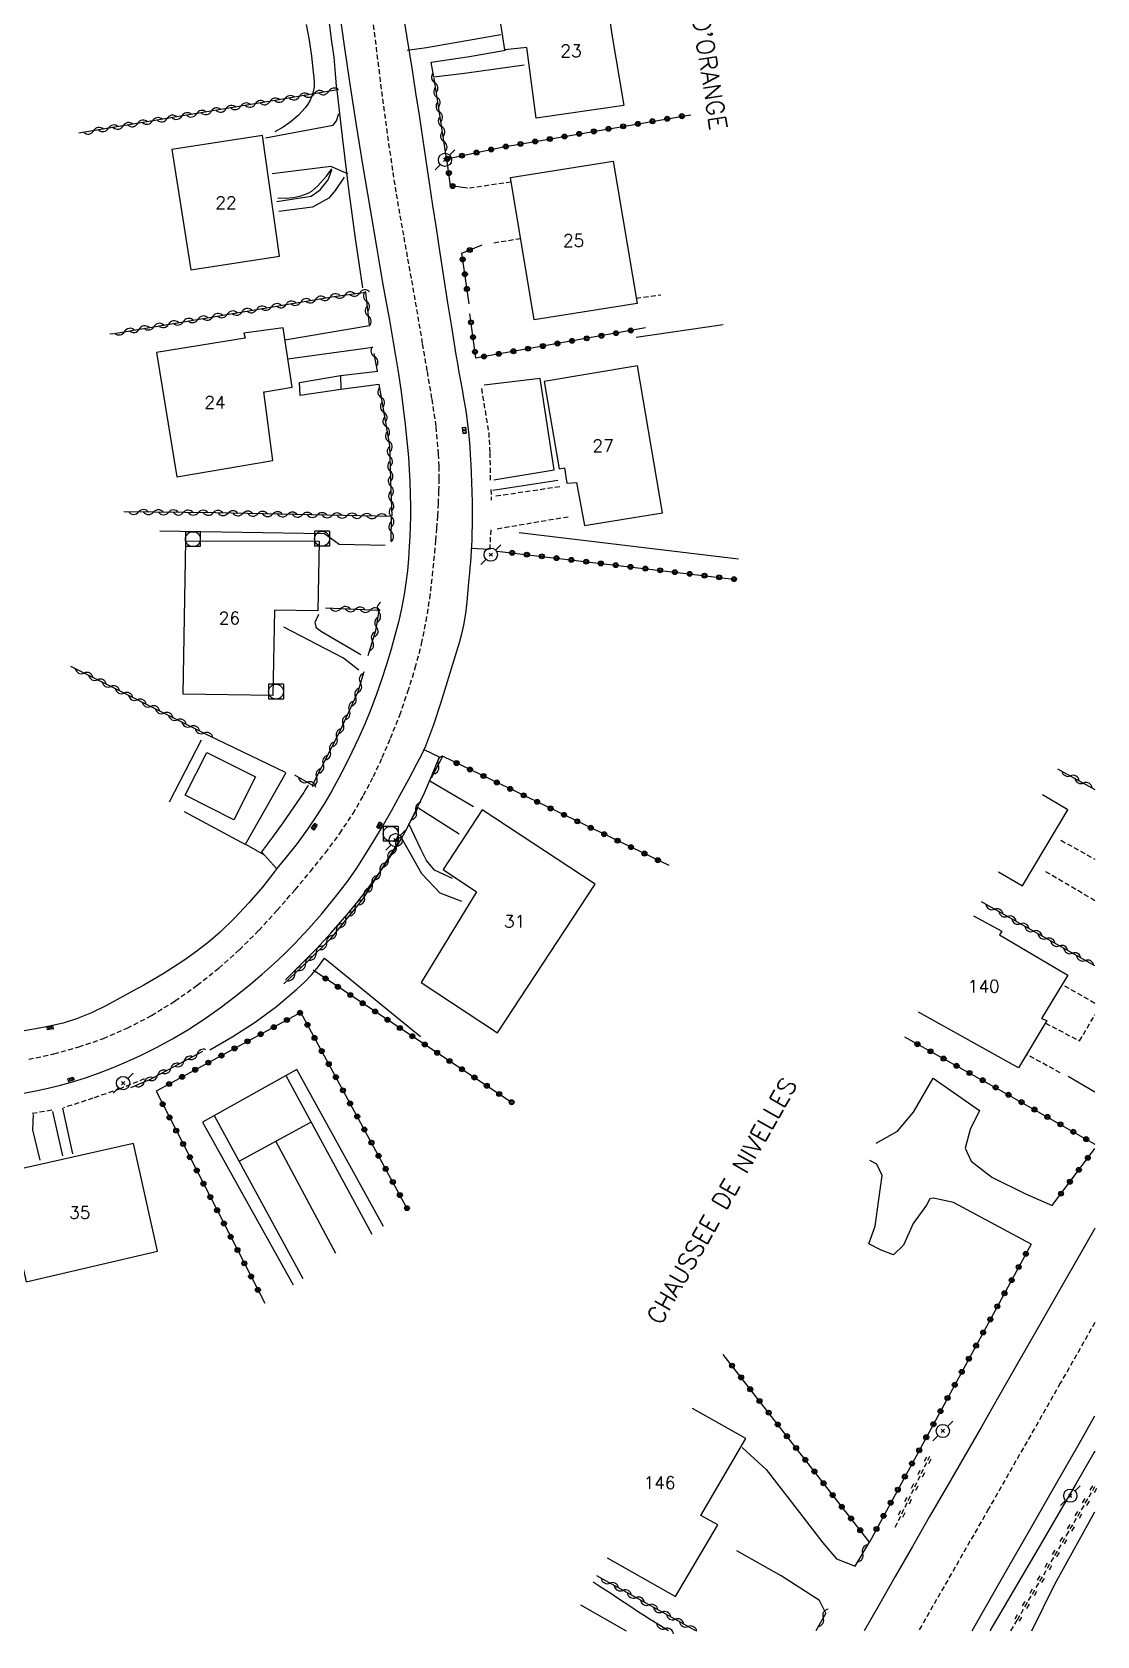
# Model space of a CAD drawing. Header units: millimetres. Extents: x 150997 to 152001, y 151999 to 153001.
# Drawn here: x 151893 to 152000.2, y 151999.5 to 152160.9 of the extents above; entities that cross this region are included whole.
import ezdxf
from ezdxf.enums import TextEntityAlignment as Align

# ---------------------------------------------------------------- set-up
doc = ezdxf.new("R2010")
doc.units = ezdxf.units.MM
doc.linetypes.add('DASHED', pattern=[0.75, 0.5, -0.25])
doc.layers.get('0').update_dxf_attribs({"linetype": 'CONTINUOUS'})
for name, color, linetype in [('W0001', 6, 'DASHED'), ('W0008', 7, 'CONTINUOUS'), ('W0014', 7, 'CONTINUOUS'), ('W0017', 7, 'CONTINUOUS'), ('W0101', 7, 'CONTINUOUS'), ('W0104', 1, 'CONTINUOUS'), ('W0105', 7, 'CONTINUOUS'), ('W0112', 1, 'DASHED'), ('W0211', 2, 'CONTINUOUS'), ('W0220', 5, 'DASHED'), ('W0300', 7, 'CONTINUOUS'), ('W0310', 3, 'CONTINUOUS'), ('W0323', 7, 'CONTINUOUS'), ('W0333', 7, 'CONTINUOUS'), ('W0401', 7, 'CONTINUOUS'), ('W0420', 7, 'CONTINUOUS'), ('W0473', 7, 'CONTINUOUS'), ('W0989', 7, 'CONTINUOUS'), ('W0991', 7, 'CONTINUOUS')]:
    doc.layers.add(name, color=color, linetype=linetype)
doc.styles.get("Standard").update_dxf_attribs({"font": 'romans.shx', "width": 0.85})

# ---------------------------------------------------------------- blocks, each defined once
blk = doc.blocks.new('T473')
for p, q in [((-0.166667, 0.166667), (0.166667, -0.166667)), ((-0.166667, -0.166667), (0.166667, 0.166667)), ((0.500001, 0.500001), (1.000002, 1.000002)), ((-1.000002, -1.000002), (-0.500001, -0.500001))]:
    blk.add_line(p, q)
blk.add_ellipse((0, 0), major_axis=(0.471405, 0.471405), ratio=1, start_param=5.4977871438, end_param=11.780972451)
blk = doc.blocks.new('T401')
for p, q in [((-0.3, 0.3), (0, 0.3)), ((-0.3, -0.25), (-0.3, 0.3)), ((-0.3, 0.15), (0, 0.15)), ((-0.3, 0), (0, 0)), ((0, 0.3), (0, -0.25)), ((-0.3, -0.15), (0, -0.15)), ((-0.3, -0.25), (-0.3, -0.3)), ((-0.3, -0.3), (0, -0.3)), ((0, -0.3), (0, -0.25))]:
    blk.add_line(p, q)
blk = doc.blocks.new('T420')
for p, q in [((0.75, 0.75), (-0.75, 0.75)), ((-0.75, 0.75), (-0.75, -0.75)), ((0.75, 0.75), (0.75, -0.75)), ((0.75, -0.75), (-0.75, -0.75))]:
    blk.add_line(p, q)
blk.add_ellipse((0, 0), major_axis=(-0.53, 0.53), ratio=1, start_param=3.926991, end_param=10.210176)
blk = doc.blocks.new('t310o')
at = {"color": 0, "linetype": 'Continuous'}
for centre, start, end in [((-0.5, 0.38), 216.8699, 323.1304), ((0.5, -0.37), 36.8699, 143.1303)]:
    blk.add_arc(centre, 0.625, start, end, dxfattribs=at)
blk = doc.blocks.new('t323o')
at = {"color": 0, "linetype": 'Continuous'}
for radius in [0.25, 0.15]:
    blk.add_circle((0, 0), radius, dxfattribs=at)
blk = doc.blocks.new('t220o')
at = {"color": 0, "linetype": 'Continuous'}
for p, q in [((-0.25, 0.25), (0.25, 0.25)), ((-0.25, -0.25), (0.25, -0.25))]:
    blk.add_line(p, q, dxfattribs=at)

msp = doc.modelspace()

# ---------------------------------------------------------------- linework, layer by layer
at = {"layer": 'W0001'}
for points in [[(151892.63, 152057.5), (151895.17, 152058.05), (151897.69, 152058.75), (151900.15, 152059.6), (151902.55, 152060.63), (151905, 152061.91), (151907.36, 152063.37), (151909.61, 152064.97), (151911.78, 152066.68), (151913.85, 152068.51), (151915.79, 152070.47), (151917.65, 152072.5), (151919.46, 152074.57), (151921.01, 152076.41), (151922.52, 152078.29), (151923.96, 152080.23), (151925.29, 152082.24), (151926.36, 152084.07), (151927.34, 152085.95), (151928.24, 152087.87), (151929.07, 152089.81), (151929.99, 152092.14), (151930.82, 152094.5), (151931.56, 152096.89), (151932.2, 152099.31), (151932.66, 152101.58), (151933.02, 152103.87), (151933.29, 152106.17), (151933.52, 152108.48), (151933.63, 152109.71), (151933.73, 152110.95), (151933.82, 152112.19), (151933.89, 152113.43), (151933.94, 152114.67), (151933.96, 152115.91), (151933.95, 152117.16), (151933.9, 152118.4), (151933.66, 152121.21), (151933.24, 152124), (151932.76, 152126.78), (151932.29, 152129.55), (151931.93, 152131.73), (151931.56, 152133.91), (151931.17, 152136.08), (151930.78, 152138.25), (151930.39, 152140.42), (151930.01, 152142.6), (151929.64, 152144.77), (151929.3, 152146.95), (151928.86, 152149.93), (151928.45, 152152.9), (151928.07, 152155.88), (151927.7, 152158.86), (151927.33, 152161.83)], [(152000, 152031.02), (151996.51, 152024.9), (151989.28, 152012.25), (151982.25, 152000)]]:
    msp.add_lwpolyline(points, dxfattribs=at)
at = {"layer": 'W0008'}
for points in [[(151917.44, 152076.48), (151916.16, 152074.83), (151914.81, 152073.24), (151913.39, 152071.72), (151911.88, 152070.27), (151910.75, 152069.3), (151909.57, 152068.39), (151908.35, 152067.52), (151907.11, 152066.69), (151906.16, 152066.09), (151905.19, 152065.52), (151904.21, 152064.97), (151903.22, 152064.43), (151901.81, 152063.66), (151900.39, 152062.89), (151898.95, 152062.18), (151897.45, 152061.57), (151896.11, 152061.15), (151894.74, 152060.84), (151893.36, 152060.58), (151891.98, 152060.33)], [(152000, 152040.51), (151999.89, 152040.32), (151995.1, 152031.93), (151990.29, 152023.54), (151988.56, 152020.52), (151986.83, 152017.51), (151985.09, 152014.49), (151983.35, 152011.48), (151981.62, 152008.47), (151979.89, 152005.46), (151978.16, 152002.44), (151976.77, 152000)], [(151987.64, 152000), (151988.65, 152001.77), (151991.09, 152006.05), (151993.53, 152010.33), (151995.98, 152014.61), (151998.43, 152018.88), (152000, 152021.61)]]:
    msp.add_lwpolyline(points, dxfattribs=at)
at = {"layer": 'W0014'}
for points in [[(151926.26, 152135.13), (151925.55, 152140.1), (151924.88, 152145.07), (151924.26, 152150.05), (151923.68, 152155.03), (151923.64, 152155.44), (151923.6, 152155.86), (151923.57, 152156.27), (151923.54, 152156.69), (151923.5, 152157.1), (151923.47, 152157.51), (151923.43, 152157.93), (151923.38, 152158.34), (151923.17, 152159.93), (151922.95, 152161.51), (151922.71, 152163.1), (151922.46, 152164.68), (151922.21, 152166.26), (151921.95, 152167.84), (151921.7, 152169.42), (151921.46, 152171)], [(151892.12, 152054.1), (151893.36, 152054.33), (151894.6, 152054.59), (151895.82, 152054.9), (151897.03, 152055.24), (151898.35, 152055.65), (151899.66, 152056.11), (151900.96, 152056.6), (151902.23, 152057.14), (151903.88, 152057.89), (151905.51, 152058.7), (151907.1, 152059.56), (151908.66, 152060.48), (151910.31, 152061.55), (151911.91, 152062.69), (151913.47, 152063.87), (151915, 152065.1), (151916.15, 152066.06), (151917.27, 152067.06), (151918.37, 152068.09), (151919.43, 152069.15), (151920.8, 152070.62), (151922.12, 152072.12), (151923.4, 152073.67), (151924.62, 152075.26), (151925.59, 152076.64), (151926.51, 152078.06), (151927.38, 152079.5), (151928.25, 152080.94), (151929.16, 152082.51), (151930.05, 152084.1), (151930.91, 152085.69), (151931.76, 152087.3), (151931.99, 152087.73), (151932.21, 152088.17), (151932.43, 152088.61), (151932.62, 152089.06), (151933.43, 152091.19), (151934.14, 152093.35), (151934.81, 152095.53), (151935.46, 152097.7), (151935.73, 152098.57), (151936, 152099.44), (151936.25, 152100.31), (151936.45, 152101.19), (151936.65, 152102.36), (151936.79, 152103.53), (151936.89, 152104.71), (151937, 152105.88), (151937.05, 152106.43), (151937.09, 152106.98), (151937.14, 152107.53), (151937.18, 152108.08), (151937.21, 152108.64), (151937.24, 152109.19), (151937.27, 152109.74), (151937.29, 152110.29), (151937.31, 152111.37), (151937.32, 152112.45), (151937.31, 152113.53), (151937.29, 152114.61), (151937.26, 152115.54), (151937.22, 152116.47), (151937.17, 152117.4), (151937.12, 152118.33), (151937.07, 152119.1), (151937.01, 152119.87), (151936.94, 152120.64), (151936.86, 152121.4), (151936.74, 152122.28), (151936.6, 152123.15), (151936.46, 152124.03), (151936.3, 152124.9), (151936.15, 152125.77), (151935.99, 152126.64), (151935.83, 152127.51), (151935.69, 152128.39), (151935.27, 152131), (151934.85, 152133.62), (151934.44, 152136.24), (151934.04, 152138.86), (151933.69, 152141.13), (151933.34, 152143.41), (151933, 152145.68), (151932.66, 152147.95), (151932.32, 152150.22), (151931.98, 152152.49), (151931.63, 152154.76), (151931.27, 152157.03), (151930.7, 152160.52), (151930.12, 152164.02)], [(151923.85, 152163.31), (151924.39, 152159.47), (151924.96, 152155.64), (151925.61, 152151.49), (151926.28, 152147.34), (151926.97, 152143.2), (151927.67, 152139.06), (151927.98, 152137.26), (151928.3, 152135.47), (151928.62, 152133.67), (151928.95, 152131.87), (151929.27, 152130.08), (151929.58, 152128.28), (151929.87, 152126.47), (151930.13, 152124.67), (151930.35, 152123.03), (151930.55, 152121.39), (151930.71, 152119.75), (151930.86, 152118.1), (151930.94, 152116.86), (151931, 152115.62), (151931.05, 152114.38), (151931.07, 152113.14), (151931.06, 152112.13), (151931.05, 152111.11), (151931.01, 152110.1), (151930.95, 152109.09), (151930.86, 152107.88), (151930.76, 152106.67), (151930.62, 152105.46), (151930.44, 152104.26), (151930.17, 152102.88), (151929.86, 152101.5), (151929.5, 152100.13), (151929.12, 152098.77), (151928.66, 152097.22), (151928.16, 152095.68), (151927.63, 152094.15), (151927.06, 152092.64), (151926.47, 152091.21), (151925.84, 152089.8), (151925.18, 152088.4), (151924.49, 152087.02), (151923.83, 152085.77), (151923.16, 152084.52), (151922.44, 152083.3), (151921.69, 152082.1), (151920.7, 152080.65), (151919.66, 152079.23), (151918.57, 152077.85), (151917.44, 152076.51)], [(151937.23, 152108.94), (151938.95, 152108.83)], [(151918.49, 152065.51), (151920.05, 152067.03), (151921.57, 152068.6), (151923.05, 152070.21), (151924.5, 152071.85), (151925.53, 152073.09), (151926.53, 152074.35), (151927.5, 152075.64), (151928.43, 152076.95), (151929.04, 152077.88), (151929.63, 152078.83), (151930.2, 152079.79), (151930.73, 152080.77), (151931.63, 152082.53), (151932.47, 152084.31), (151933.27, 152086.12), (151934.01, 152087.95)], [(151934.01, 152087.92), (151932.45, 152088.65)], [(151916.11, 152078.38), (151917.2, 152079.84), (151918.26, 152081.31), (151919.31, 152082.8), (151920.32, 152084.31), (151920.45, 152084.51), (151920.57, 152084.71), (151920.69, 152084.91), (151920.81, 152085.11)], [(151917.59, 152076.7), (151916.08, 152078.38)]]:
    msp.add_lwpolyline(points, dxfattribs=at)
at = {"layer": 'W0017'}
for points in [[(151940.17, 152160.58), (151932.7, 152159.28), (151930.74, 152159.02)], [(151916.47, 152150.23), (151923.29, 152151.5), (151923.63, 152151.92), (151923.85, 152152.68)], [(151924.77, 152146.59), (151923.05, 152147.33), (151917.16, 152146.61)], [(151917.63, 152143.83), (151921.07, 152144.37), (151921.99, 152145), (151922.8, 152145.99), (151923.17, 152147.01)], [(151924.39, 152146.25), (151923.48, 152144.93), (151922.85, 152144.15), (151921.21, 152143.24), (151917.82, 152142.81)], [(151918.43, 152129.91), (151926.96, 152131.33)], [(151927.27, 152129.12), (151918.74, 152127.95)], [(151924.02, 152126.32), (151927.78, 152126.76)], [(151927.88, 152125.42), (151924.06, 152124.89)], [(151945.53, 152116.82), (151944.13, 152126.01), (151938.48, 152125.35)], [(151939.46, 152115.82), (151945.53, 152116.82)], [(151945.92, 152115.75), (151939.36, 152114.74)], [(151928.51, 152109.19), (151923.91, 152109.32), (151922.4, 152110.37), (151905.84, 152110.63)], [(151925.88, 152096.65), (151924.33, 152097.88), (151918.31, 152100.99)], [(151921.82, 152102.25), (151921.44, 152101.45), (151921.57, 152100.95), (151922.12, 152100.56), (151926.08, 152098.23)], [(151937.41, 152082.92), (151933.04, 152085.49)], [(151935.98, 152080.14), (151931.9, 152082.75)], [(151936.24, 152073.39), (151934.05, 152074.21), (151932.22, 152076.16), (151930.73, 152078.79), (151930.16, 152079.79)], [(151935.29, 152075.71), (151933.48, 152076.54), (151932.69, 152077.51), (151932.11, 152078.63), (151930.9, 152081.21)], [(151916.38, 152078.05), (151914.56, 152079.07)], [(151977.98, 152049.05), (151980.13, 152050.27), (151981.74, 152052.18), (151983.7, 152055.59), (151988.38, 152052.36)], [(152000, 152054.2), (151997.29, 152055.76)], [(151895.04, 152052.26), (151896.03, 152047.78)], [(151897.08, 152047.98), (151896.06, 152052.59)], [(151988.38, 152052.36), (151987.42, 152050.43), (151986.92, 152048.55), (151987.53, 152047.26), (151989.61, 152045.64), (151992.94, 152043.99), (151995.69, 152042.78)], [(151893.07, 152051.93), (151893.01, 152050.41), (151893.75, 152047.36)], [(151977.23, 152038.92), (151977.87, 152040.72), (151978.25, 152043.41), (151978.58, 152045.8), (151978.05, 152046.94), (151977.34, 152047.32)], [(151993.57, 152038.89), (151985.77, 152043.09), (151983.75, 152043.54), (151983.38, 152043.45), (151983.03, 152042.81), (151981.7, 152040.98), (151980.71, 152038.8), (151979.71, 152037.83), (151978.47, 152038.31), (151977.23, 152038.92)], [(151964.49, 152018.43), (151966.89, 152016.22), (151970.24, 152011.91), (151972.6, 152008.83), (151973.98, 152007.25), (151975.84, 152006.49)], [(151972.9, 152001.76), (151972.26, 152003.04), (151968.39, 152005.52), (151963.93, 152008.05)]]:
    msp.add_lwpolyline(points, dxfattribs=at)
at = {"layer": 'W0101'}
for points in [[(151952.57, 152153.47), (151943.73, 152152.2), (151942.8, 152159.32), (151940.57, 152159.09), (151939.76, 152164.33), (151950.62, 152165.77), (151951.35, 152160.61)], [(151917.88, 152138.33), (151916.17, 152150.45), (151907.03, 152149.06), (151908.95, 152136.95)], [(151953.89, 152133.54), (151943.52, 152131.92), (151941.14, 152146.23), (151951.48, 152147.87)], [(151917.22, 152117.74), (151916.32, 152124.68), (151916.4, 152124.68), (151919.17, 152125.12), (151918.25, 152131.11), (151914.3, 152130.58), (151914.42, 152130.07), (151905.5, 152128.64), (151907.54, 152116.1)], [(151956.45, 152112.5), (151953.95, 152127.27), (151944.52, 152125.69), (151946.03, 152116.91), (151946.59, 152117.01), (151946.83, 152115.47), (151947.8, 152115.53), (151948.59, 152111.21)], [(151921.89, 152109.63), (151921.75, 152102.63), (151917.37, 152102.71), (151917.2, 152094.12), (151908.2, 152094.23), (151908.45, 152109.68)], [(151938.3, 152082.62), (151934.37, 152076.61), (151937.73, 152074.36), (151932.15, 152065.22), (151939.85, 152060.15), (151949.67, 152075.13)], [(151903.18, 152049.03), (151889.91, 152046.06), (151892.36, 152035.12), (151905.6, 152038.21)]]:
    msp.add_lwpolyline(points, close=True, dxfattribs=at)
for points in [[(151990.3, 152076.36), (151992.71, 152074.97), (151997.27, 152082.6), (151994.73, 152084.12)], [(151987.78, 152071.95), (151990.61, 152070.4), (151990.37, 152070.03), (151997.26, 152065.97), (151994.62, 152061.59), (151995.16, 152061.4), (151992.3, 152056.64), (151982.24, 152062.26)], [(151964.83, 152019.34), (151959.46, 152022.35)], [(151950.88, 152007.33), (151957.77, 152003.45), (151962.03, 152010.64), (151960.3, 152011.58), (151964.83, 152019.34)], [(151948.18, 152002.6), (151952.8, 152000)]]:
    msp.add_lwpolyline(points, dxfattribs=at)
at = {"layer": 'W0104'}
msp.add_lwpolyline([(151915.46, 152085.91), (151913.28, 152081.6), (151908.39, 152084.08), (151910.57, 152088.38)], close=True, dxfattribs=at)
at = {"layer": 'W0105'}
msp.add_lwpolyline([(151942.53, 152157.53), (151936.51, 152156.71), (151933.44, 152156.32), (151933.17, 152157.85), (151937.02, 152158.4), (151940.64, 152159.03)], dxfattribs=at)
msp.add_lwpolyline([(151924.02, 152126.32), (151924.06, 152124.89), (151919.95, 152124.3), (151919.91, 152125.62)], close=True, dxfattribs=at)
at = {"layer": 'W0112'}
for points in [[(151941.21, 152145.78), (151936.83, 152145.13)], [(151939.48, 152139.66), (151942.15, 152140.11)], [(151953.79, 152134.09), (151956.27, 152134.43)], [(151938.21, 152124.99), (151938.95, 152120.58), (151939.07, 152118.53), (151939.1, 152115.78)], [(151939.18, 152114.84), (151939.19, 152113.76)], [(151939.68, 152114.19), (151946.29, 152115.17)], [(151946.96, 152112.07), (151939.71, 152110.84)], [(151939.15, 152110.79), (151939.05, 152108.73)], [(151996.57, 152079.54), (152000, 152077.64)], [(152000, 152073.46), (151994.87, 152076.48)], [(152000, 152063.13), (151996.69, 152065.02)], [(151995.01, 152061.15), (151998.45, 152059.35), (152000, 152062)], [(151996.51, 152056.14), (151993.11, 152057.99)], [(151904.27, 152055.53), (151901.83, 152054.54), (151899.1, 152053.58), (151896.14, 152052.63)], [(151894.96, 152052.37), (151892.97, 152052.04)]]:
    msp.add_lwpolyline(points, dxfattribs=at)
at = {"layer": 'W0211'}
for points in [[(151920.58, 152161.62), (151920.87, 152160.04), (151921.12, 152158.44), (151921.29, 152156.84), (151921.34, 152156.34), (151921.37, 152155.84), (151921.36, 152155.34), (151921.27, 152154.84), (151921.14, 152154.41), (151920.96, 152154), (151920.73, 152153.61), (151920.46, 152153.25), (151919.8, 152152.52), (151919.07, 152151.88), (151918.27, 152151.31), (151917.41, 152150.84)], [(151917.73, 152144.18), (151918.5, 152144.14), (151919.28, 152144.21), (151920.04, 152144.38), (151920.76, 152144.65), (151921.13, 152144.86), (151921.45, 152145.12), (151921.74, 152145.4), (151922.03, 152145.69), (151922.33, 152146.02), (151922.62, 152146.37), (151922.89, 152146.73), (151923.14, 152147.11)], [(152000, 152018.08), (151999.9, 152017.91), (151998.09, 152014.81), (151996.29, 152011.72), (151994.47, 152008.62), (151992.66, 152005.53), (151990.85, 152002.44), (151989.42, 152000)], [(151993.65, 152000), (151995.97, 152004.68), (152000, 152011.98)], [(151957.04, 152000), (151955.32, 152001.07), (151954.63, 152001.51), (151953.95, 152001.95), (151953.27, 152002.4), (151952.59, 152002.85), (151951.92, 152003.29), (151951.24, 152003.74), (151950.56, 152004.18), (151949.87, 152004.61), (151949.48, 152004.88)]]:
    msp.add_lwpolyline(points, dxfattribs=at)
at = {"layer": 'W0220'}
for points in [[(151979.89, 152010.42), (151983.37, 152017.58)], [(151991.54, 152000), (151992.19, 152001.1), (151997.14, 152009.59), (152000, 152014.5)]]:
    msp.add_lwpolyline(points, dxfattribs=at)
at = {"layer": 'W0300'}
for points in [[(151962.57, 152131.42), (151953.79, 152130.14)], [(151942.02, 152110.5), (151964.11, 152107.85)], [(151910, 152089.6), (151906.76, 152083.39)], [(151918.49, 152086.36), (151910.75, 152090.07)], [(151914.45, 152079.16), (151918.54, 152086.36)], [(151908.27, 152082.43), (151914.45, 152079.13)], [(151910.86, 152058.47), (151913.18, 152059.79), (151915.43, 152061.25), (151917.58, 152062.83), (151919.64, 152064.55), (151920.41, 152065.26), (151921.13, 152066.03), (151921.8, 152066.83), (151922.43, 152067.68)], [(151922.43, 152067.68), (151932.09, 152059.81)]]:
    msp.add_lwpolyline(points, dxfattribs=at)
at = {"layer": 'W0310'}
for points in [[(151934.66, 152148.38), (151933.46, 152156.23)], [(151923.73, 152155.05), (151917.41, 152153.97), (151897.69, 152150.7)], [(151900.8, 152130.49), (151901.25, 152130.55), (151923.15, 152134.22), (151926.54, 152134.68), (151926.92, 152131.4)], [(151927.38, 152128.52), (151927.73, 152126.75)], [(151927.89, 152125.45), (151928.95, 152119.27), (151929.1, 152114.69), (151929.18, 152112.18)], [(151929.12, 152109.66), (151929.17, 152112.12), (151911.45, 152112.48), (151902.2, 152112.6)], [(151927.93, 152102.67), (151922.52, 152102.9)], [(151926.81, 152098.12), (151927.59, 152100.66), (151927.93, 152102.64)], [(151910.75, 152090.1), (151896.88, 152097.04)], [(151919.38, 152086.12), (151921.22, 152085.07), (151924.03, 152090.61), (151925.79, 152094.5), (151926.4, 152096.54)], [(151934.31, 152087.96), (151933.17, 152085.79)], [(151996.22, 152086.74), (152000, 152084.66)], [(151931.85, 152082.86), (151930.9, 152081.16)], [(151929.85, 152079.34), (151926.26, 152073.64), (151922.94, 152069.57), (151920.74, 152067.36), (151918.31, 152065.08)], [(152000, 152066.89), (151988.58, 152073.35)], [(151910.12, 152058.28), (151904.78, 152055.45), (151902.89, 152054.63)], [(151975.84, 152006.49), (151977.28, 152008.92)], [(151959.81, 152000), (151949.85, 152005.52)], [(151957.06, 152000), (151955.43, 152001)], [(151972.9, 152001.76), (151971.88, 152000)]]:
    msp.add_lwpolyline(points, dxfattribs=at)
at = {"layer": 'W0323'}
for points in [[(151936.8, 152145.15), (151935.12, 152145.4), (151934.74, 152148.11), (151940.27, 152149.28), (151959.29, 152152.55)], [(151936.97, 152133.53), (151936.24, 152138.61), (151938.29, 152139.46)], [(151954.73, 152131.1), (151937.62, 152128.07), (151937.65, 152128.1), (151937.06, 152132.51)], [(151939.82, 152108.63), (151963.9, 152105.79)], [(151957.12, 152077), (151934.37, 152087.96)], [(151941.26, 152053.17), (151921.27, 152066.46)], [(151930.85, 152042.29), (151920.02, 152062.21), (151905.45, 152054.3)], [(151980.81, 152059.75), (151990.4, 152054.44), (152000, 152048.97)], [(151905.45, 152054.3), (151916.4, 152032.97)], [(151995.69, 152042.78), (152000, 152048.54)], [(151993.57, 152038.89), (151977.28, 152008.92)], [(151977.28, 152008.92), (151962.57, 152027.8)]]:
    msp.add_lwpolyline(points, dxfattribs=at)
at = {"layer": 'W0333'}
for points in [[(151919.64, 152056.49), (151910.12, 152051.19), (151919.25, 152034.81)], [(151918.51, 152055.86), (151927.17, 152039.92)], [(151928.36, 152040.69), (151919.64, 152056.49)], [(151911.32, 152051.86), (151920.23, 152035.44)], [(151913.83, 152047.25), (151921.05, 152051.19)], [(151923.56, 152037.97), (151917.5, 152049.25)]]:
    msp.add_lwpolyline(points, dxfattribs=at)

# ---------------------------------------------------------------- block references
at = {"layer": 'W0220'}
for p, rotation in [((151983.17, 152017.17), 64.0627785407291), ((151982.52, 152015.82), 64.0627785407291), ((151981.86, 152014.47), 64.0627785407291), ((151999.86, 152014.25), 59.78664742166254), ((151980.55, 152011.77), 64.0627785407291), ((151981.2, 152013.12), 64.0627785407291), ((151998.35, 152011.66), 59.78664742166254), ((151999.1, 152012.95), 59.78664742166254), ((151997.59, 152010.36), 59.78664742166254), ((151996.84, 152009.07), 59.71237174173157), ((151996.08, 152007.77), 59.71237174173157), ((151994.57, 152005.18), 59.71237174173157), ((151995.32, 152006.48), 59.71237174173157), ((151993.81, 152003.88), 59.71237174173157), ((151993.05, 152002.59), 59.71237174173157), ((151992.3, 152001.29), 59.71237174173157)]:
    msp.add_blockref('t220o', p, dxfattribs=dict(at, rotation=rotation))
at = {"layer": 'W0310'}
for p, rotation in [((151933.52, 152155.79), 98.73024996951037), ((151915.45, 152153.65), 189.4290406905166), ((151916.93, 152153.89), 189.4290406905166), ((151918.41, 152154.14), 189.6844832984436), ((151919.89, 152154.39), 189.6844832984436), ((151921.36, 152154.65), 189.6844832984436), ((151922.84, 152154.9), 189.6844832984436), ((151933.75, 152154.31), 98.73024996951037), ((151905.09, 152151.93), 189.4290406905166), ((151906.57, 152152.17), 189.4290406905166), ((151908.05, 152152.42), 189.4290406905166), ((151909.53, 152152.66), 189.4290406905166), ((151911.01, 152152.91), 189.4290406905166), ((151912.49, 152153.15), 189.4290406905166), ((151913.97, 152153.4), 189.4290406905166), ((151933.98, 152152.83), 98.73024996951037), ((151934.21, 152151.35), 98.73024996951037), ((151899.17, 152150.94), 189.4290406905166), ((151900.65, 152151.19), 189.4290406905166), ((151902.13, 152151.43), 189.4290406905166), ((151903.61, 152151.68), 189.4290406905166), ((151934.43, 152149.86), 98.73024996951037), ((151922.99, 152134.19), 9.506431110724453), ((151924.47, 152134.4), 7.700990665231294), ((151925.96, 152134.6), 7.700990665231294), ((151926.65, 152133.77), 276.4991281954789), ((151914.11, 152132.71), 9.506431110724453), ((151915.59, 152132.95), 9.506431110724453), ((151917.07, 152133.2), 9.506431110724453), ((151918.55, 152133.45), 9.506431110724453), ((151920.03, 152133.7), 9.506431110724453), ((151921.51, 152133.95), 9.506431110724453), ((151926.82, 152132.28), 276.4991281954789), ((151903.76, 152130.97), 9.506431110724453), ((151905.24, 152131.22), 9.506431110724453), ((151906.72, 152131.47), 9.506431110724453), ((151908.19, 152131.72), 9.506431110724453), ((151909.67, 152131.96), 9.506431110724453), ((151911.15, 152132.21), 9.506431110724453), ((151912.63, 152132.46), 9.506431110724453), ((151902.28, 152130.72), 9.506431110724453), ((151927.44, 152128.22), 281.2725981312666), ((151928.12, 152124.1), 279.7373614796532), ((151928.38, 152122.62), 279.7373614796532), ((151928.63, 152121.15), 279.7373614796532), ((151928.89, 152119.67), 279.7373614796532), ((151928.99, 152118.17), 271.8363348986831), ((151929.04, 152116.67), 271.8363348986831), ((151929.09, 152115.18), 271.8363348986831), ((151929.13, 152113.68), 271.8034562151139), ((151903.7, 152112.58), 179.2809138465146), ((151905.2, 152112.56), 179.2809138465146), ((151906.7, 152112.54), 179.2809138465146), ((151908.2, 152112.52), 179.2809138465146), ((151909.7, 152112.51), 179.2809138465146), ((151911.2, 152112.49), 179.2809138465146), ((151912.7, 152112.46), 178.8137809391042), ((151914.19, 152112.43), 178.8137809391042), ((151915.69, 152112.4), 178.8137809391042), ((151917.19, 152112.36), 178.8137809391042), ((151918.69, 152112.33), 178.8137809391042), ((151920.19, 152112.3), 178.8137809391042), ((151921.69, 152112.27), 178.8137809391042), ((151923.19, 152112.24), 178.8137809391042), ((151924.69, 152112.21), 178.8137809391042), ((151926.19, 152112.18), 178.8137809391042), ((151927.69, 152112.15), 178.8137809391042), ((151929.17, 152112.1), 88.67265237431003), ((151929.14, 152110.6), 88.67265237431003), ((151924.02, 152102.84), 177.5224011315869), ((151925.52, 152102.77), 177.5224011315869), ((151927.02, 152102.71), 177.5224011315869), ((151927.9, 152102.48), 80.20984872538313), ((151927.65, 152101), 80.20984872538313), ((151927.25, 152099.56), 72.96556345109673), ((151898.22, 152096.37), 153.4262781541906), ((151899.56, 152095.7), 153.4262781541906), ((151926.05, 152095.36), 73.38308462424304), ((151900.9, 152095.03), 153.4262781541906), ((151902.24, 152094.36), 153.4262781541906), ((151903.58, 152093.69), 153.4262781541906), ((151925.54, 152093.95), 65.58606105064572), ((151904.93, 152093.02), 153.4262781541906), ((151906.27, 152092.34), 153.4262781541906), ((151924.92, 152092.59), 65.58606105064572), ((151907.61, 152091.67), 153.4262781541906), ((151908.95, 152091), 153.4262781541906), ((151910.29, 152090.33), 153.4262781541906), ((151924.3, 152091.22), 65.58606105064572), ((151922.98, 152088.53), 63.15036947669886), ((151923.65, 152089.87), 63.15036947669886), ((151922.3, 152087.19), 63.15036947669886), ((151933.87, 152087.12), 242.3057020741612), ((151921.62, 152085.86), 63.15036947669886), ((151997.54, 152086.02), 331.16482885724), ((151920.68, 152085.38), 330.3389334173602), ((151998.85, 152085.29), 331.16482885724), ((151931.63, 152082.47), 240.8341753247732), ((151929.61, 152078.97), 237.8026673213093), ((151928.81, 152077.7), 237.8026673213093), ((151928.02, 152076.43), 237.8026673213093), ((151926.42, 152073.89), 237.8026673213093), ((151927.22, 152075.16), 237.8026673213093), ((151925.5, 152072.71), 230.8648674594658), ((151989.88, 152072.61), 150.4776702932771), ((151924.55, 152071.54), 230.8648674594658), ((151991.19, 152071.88), 150.4776702932771), ((151992.49, 152071.14), 150.4776702932771), ((151922.63, 152069.25), 225.0519453885933), ((151923.61, 152070.38), 230.8648674594658), ((151993.8, 152070.4), 150.4776702932771), ((151995.11, 152069.66), 150.4776702932771), ((151921.57, 152068.19), 225.0519453885933), ((151996.41, 152068.92), 150.4776702932771), ((151997.72, 152068.18), 150.4776702932771), ((151919.41, 152066.1), 223.2606117428093), ((151920.5, 152067.13), 223.2606117428093), ((151999.02, 152067.44), 150.4776702932771), ((151909.59, 152058), 207.9810439351971), ((151906.94, 152056.59), 207.9810439351971), ((151908.26, 152057.29), 207.9810439351971), ((151904.27, 152055.22), 203.341053426759), ((151905.61, 152055.89), 207.9810439351971), ((151976.61, 152007.78), 59.35644495275872), ((151951.16, 152004.79), 151.0156609140205), ((151952.47, 152004.06), 151.0156609140205), ((151953.78, 152003.34), 151.0156609140205), ((151955.1, 152002.61), 151.0156609140205), ((151956.41, 152001.88), 151.0156609140205), ((151972.63, 152001.3), 239.8280782644816), ((151956.71, 152000.21), 148.4528737874853), ((151957.72, 152001.16), 151.0156609140205), ((151959.03, 152000.43), 151.0156609140205)]:
    msp.add_blockref('t310o', p, dxfattribs=dict(at, rotation=rotation))
at = {"layer": 'W0323'}
for p, rotation in [((151956.93, 152152.14), 9.750397258297465), ((151958.41, 152152.4), 9.750397258297465), ((151948.06, 152150.62), 9.750397258297465), ((151949.54, 152150.87), 9.750397258297465), ((151951.02, 152151.13), 9.750397258297465), ((151952.5, 152151.38), 9.750397258297465), ((151953.98, 152151.63), 9.750397258297465), ((151955.45, 152151.89), 9.750397258297465), ((151939.2, 152149.05), 11.93463425392994), ((151940.67, 152149.35), 9.750397258297465), ((151942.15, 152149.6), 9.750397258297465), ((151943.63, 152149.86), 9.750397258297465), ((151945.11, 152150.11), 9.750397258297465), ((151946.58, 152150.36), 9.750397258297465), ((151934.8, 152148.12), 11.93463425392994), ((151936.26, 152148.43), 11.93463425392994), ((151937.73, 152148.74), 11.93463425392994), ((151934.94, 152146.68), 98.02962502252689), ((151935.32, 152145.37), 171.745942915804), ((151936.33, 152137.99), 98.19956705872022), ((151937.04, 152138.94), 22.45312326662961), ((151936.55, 152136.5), 98.19956705872022), ((151936.76, 152135.02), 98.19956705872022), ((151937.17, 152131.66), 97.6329358551745), ((151937.37, 152130.17), 97.6329358551745), ((151945.87, 152129.53), 190.0263242339768), ((151947.34, 152129.79), 190.0263242339768), ((151948.82, 152130.05), 190.0263242339768), ((151950.3, 152130.31), 190.0263242339768), ((151951.77, 152130.57), 190.0263242339768), ((151953.25, 152130.84), 190.0263242339768), ((151937.57, 152128.69), 97.6329358551745), ((151938.48, 152128.22), 190.0263242339768), ((151939.96, 152128.49), 190.0263242339768), ((151941.44, 152128.75), 190.0263242339768), ((151942.91, 152129.01), 190.0263242339768), ((151944.39, 152129.27), 190.0263242339768), ((151941.31, 152108.46), 353.2771257320155), ((151942.8, 152108.28), 353.2771257320155), ((151944.29, 152108.11), 353.2771257320155), ((151945.78, 152107.93), 353.2771257320155), ((151947.27, 152107.75), 353.2771257320155), ((151948.76, 152107.58), 353.2771257320155), ((151950.25, 152107.4), 353.2771257320155), ((151951.74, 152107.23), 353.2771257320155), ((151953.23, 152107.05), 353.2771257320155), ((151954.72, 152106.88), 353.2771257320155), ((151956.21, 152106.7), 353.2771257320155), ((151957.7, 152106.52), 353.2771257320155), ((151959.19, 152106.35), 353.2771257320155), ((151960.68, 152106.17), 353.2771257320155), ((151962.17, 152106), 353.2771257320155), ((151963.65, 152105.82), 353.2771257320155), ((151935.72, 152087.31), 154.2697655537125), ((151937.07, 152086.66), 154.2697655537125), ((151938.42, 152086.01), 154.2697655537125), ((151939.77, 152085.36), 154.2697655537125), ((151941.12, 152084.71), 154.2697655537125), ((151942.47, 152084.06), 154.2697655537125), ((151943.83, 152083.41), 154.2697655537125), ((151945.18, 152082.75), 154.2697655537125), ((151946.53, 152082.1), 154.2697655537125), ((151947.88, 152081.45), 154.2697655537125), ((151949.23, 152080.8), 154.2697655537125), ((151950.58, 152080.15), 154.2697655537125), ((151951.93, 152079.5), 154.2697655537125), ((151953.28, 152078.85), 154.2697655537125), ((151954.64, 152078.2), 154.2697655537125), ((151955.99, 152077.54), 154.2697655537125), ((151922.52, 152065.63), 146.4059404955831), ((151923.77, 152064.8), 146.4059404955831), ((151925.02, 152063.97), 146.4059404955831), ((151919.95, 152062.18), 208.4998895811189), ((151926.26, 152063.14), 146.4059404955831), ((151927.51, 152062.31), 146.4059404955831), ((151915.99, 152060.03), 208.4998895811189), ((151917.31, 152060.74), 208.4998895811189), ((151918.63, 152061.46), 208.4998895811189), ((151920.7, 152060.97), 118.5210379336611), ((151928.76, 152061.48), 146.4059404955831), ((151930.01, 152060.65), 146.4059404955831), ((151913.36, 152058.6), 208.4998895811189), ((151914.67, 152059.31), 208.4998895811189), ((151921.41, 152059.65), 118.5210379336611), ((151931.26, 152059.82), 146.4059404955831), ((151932.51, 152058.99), 146.4059404955831), ((151982.12, 152059.02), 331.0256078473565), ((151910.72, 152057.16), 208.4998895811189), ((151912.04, 152057.88), 208.4998895811189), ((151922.13, 152058.33), 118.5210379336611), ((151922.85, 152057.02), 118.5210379336611), ((151933.76, 152058.16), 146.4059404955831), ((151935.01, 152057.33), 146.4059404955831), ((151983.44, 152058.3), 331.0256078473565), ((151984.75, 152057.57), 331.0256078473565), ((151986.06, 152056.85), 331.0256078473565), ((151908.08, 152055.73), 208.4998895811189), ((151909.4, 152056.45), 208.4998895811189), ((151923.56, 152055.7), 118.5210379336611), ((151936.26, 152056.5), 146.4059404955831), ((151937.51, 152055.67), 146.4059404955831), ((151987.37, 152056.12), 331.0256078473565), ((151988.69, 152055.39), 331.0256078473565), ((151906.77, 152055.02), 208.4998895811189), ((151924.28, 152054.38), 118.5210379336611), ((151938.76, 152054.84), 146.4059404955831), ((151940.01, 152054.01), 146.4059404955831), ((151990, 152054.67), 331.0256078473565), ((151991.3, 152053.93), 330.3236407564302), ((151906.12, 152052.99), 297.1706665807395), ((151924.99, 152053.06), 118.5210379336611), ((151941.26, 152053.18), 146.4059404955831), ((151992.61, 152053.18), 330.3236407564302), ((151993.91, 152052.44), 330.3236407564302), ((151906.81, 152051.65), 297.1706665807395), ((151907.49, 152050.32), 297.1706665807395), ((151925.71, 152051.74), 118.5210379336611), ((151926.43, 152050.43), 118.5210379336611), ((151995.21, 152051.7), 330.3236407564302), ((151996.52, 152050.96), 330.3236407564302), ((151908.18, 152048.98), 297.1706665807395), ((151927.14, 152049.11), 118.5210379336611), ((151997.82, 152050.21), 330.3236407564302), ((151999.12, 152049.47), 330.3236407564302), ((151908.86, 152047.65), 297.1706665807395), ((151927.86, 152047.79), 118.5210379336611), ((151999.28, 152047.58), 53.18151988446888), ((151909.55, 152046.31), 297.1706665807395), ((151928.58, 152046.47), 118.5210379336611), ((151998.38, 152046.38), 53.18151988446888), ((151910.23, 152044.98), 297.1706665807395), ((151929.29, 152045.15), 118.5210379336611), ((151930.01, 152043.84), 118.5210379336611), ((151996.58, 152043.98), 53.18151988446888), ((151997.48, 152045.18), 53.18151988446888), ((151910.92, 152043.64), 297.1706665807395), ((151911.6, 152042.31), 297.1706665807395), ((151930.72, 152042.52), 118.5210379336611), ((151912.29, 152040.98), 297.1706665807395), ((151912.97, 152039.64), 297.1706665807395), ((151913.66, 152038.31), 297.1706665807395), ((151993.04, 152037.92), 241.4749245191258), ((151914.34, 152036.97), 297.1706665807395), ((151992.32, 152036.6), 241.4749245191258), ((151915.03, 152035.64), 297.1706665807395), ((151915.71, 152034.3), 297.1706665807395), ((151991.61, 152035.28), 241.4749245191258), ((151990.17, 152032.64), 241.4749245191258), ((151990.89, 152033.96), 241.4749245191258), ((151989.46, 152031.33), 241.4749245191258), ((151988.74, 152030.01), 241.4749245191258), ((151988.03, 152028.69), 241.4749245191258), ((151963.45, 152026.67), 127.9342543297022), ((151987.31, 152027.37), 241.4749245191258), ((151964.37, 152025.49), 127.9342543297022), ((151985.88, 152024.74), 241.4749245191258), ((151986.59, 152026.05), 241.4749245191258), ((151965.29, 152024.3), 127.9342543297022), ((151966.22, 152023.12), 127.9342543297022), ((151985.16, 152023.42), 241.4749245191258), ((151967.14, 152021.94), 127.9342543297022), ((151984.44, 152022.1), 241.4749245191258), ((151968.06, 152020.75), 127.9342543297022), ((151983.73, 152020.78), 241.4749245191258), ((151968.98, 152019.57), 127.9342543297022), ((151969.9, 152018.39), 127.9342543297022), ((151982.3, 152018.15), 241.4749245191258), ((151983.01, 152019.47), 241.4749245191258), ((151970.83, 152017.2), 127.9342543297022), ((151981.58, 152016.83), 241.4749245191258), ((151971.75, 152016.02), 127.9342543297022), ((151972.67, 152014.84), 127.9342543297022), ((151980.86, 152015.51), 241.4749245191258), ((151973.59, 152013.65), 127.9342543297022), ((151980.15, 152014.19), 241.4749245191258), ((151974.51, 152012.47), 127.9342543297022), ((151978.71, 152011.56), 241.4749245191258), ((151979.43, 152012.88), 241.4749245191258), ((151975.44, 152011.29), 127.9342543297022), ((151976.36, 152010.11), 127.9342543297022), ((151978, 152010.24), 241.4749245191258)]:
    msp.add_blockref('t323o', p, dxfattribs=dict(at, rotation=rotation))
at = {"layer": 'W0401'}
for p, rotation in [((151936.64, 152120.8), 5.993043846666639), ((151928.06, 152080.97), 329.2606994894118), ((151921.26, 152080.99), 145.3075517435813), ((151894.77, 152060.81), 101.488896595093), ((151896.92, 152055.34), 286.4490054698801)]:
    msp.add_blockref('T401', p, dxfattribs=dict(at, rotation=rotation))
at = {"layer": 'W0420'}
for p in [(151909.16, 152109.84), (151922.17, 152109.88), (151917.53, 152094.5), (151929.09, 152080.19)]:
    msp.add_blockref('T420', p, dxfattribs=at)
at = {"layer": 'W0473'}
for p in [(151934.55, 152148.01), (151939.16, 152108.28), (151929.58, 152079.55), (151902.14, 152055.11), (151984.68, 152020.1), (151997.52, 152013.59)]:
    msp.add_blockref('T473', p, dxfattribs=at)

# ---------------------------------------------------------------- texts
at = {"layer": 'W0989'}
msp.add_text("AVENUE PRINCE D'ORANGE   ", height=1.75, rotation=278.9129, dxfattribs=at).set_placement((151956.41, 152181.75))
msp.add_text('CHAUSSEE DE NIVELLES', height=1.75, rotation=60.4547, dxfattribs=at).set_placement((151962.42, 152043.26), align=Align.MIDDLE)
at = {"layer": 'W0991'}
for s, p in [('23', (151947.24, 152158.98)), ('22', (151912.5, 152143.7)), ('25', (151947.5, 152139.89)), ('24', (151911.39, 152123.61)), ('27', (151950.47, 152119.24)), ('26', (151912.84, 152101.9)), ('31', (151941.56, 152071.38)), ('140', (151988.8, 152064.85)), ('35', (151897.77, 152042.08)), ('146', (151956.15, 152014.89))]:
    msp.add_text(s, height=1.25, dxfattribs=at).set_placement(p, align=Align.MIDDLE_CENTER)

doc.saveas('drawing.dxf')
